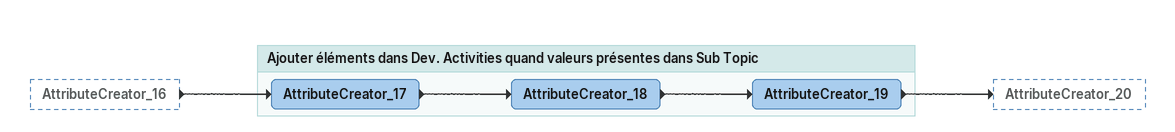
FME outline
AttributeCreator_16 [outside]
    -> AttributeCreator_17

Bookmark: Ajouter éléments dans Dev. Activities quand valeurs présentes dans Sub Topic
AttributeCreator_17
    -> AttributeCreator_18
AttributeCreator_18
    -> AttributeCreator_19
AttributeCreator_19
    -> AttributeCreator_20
